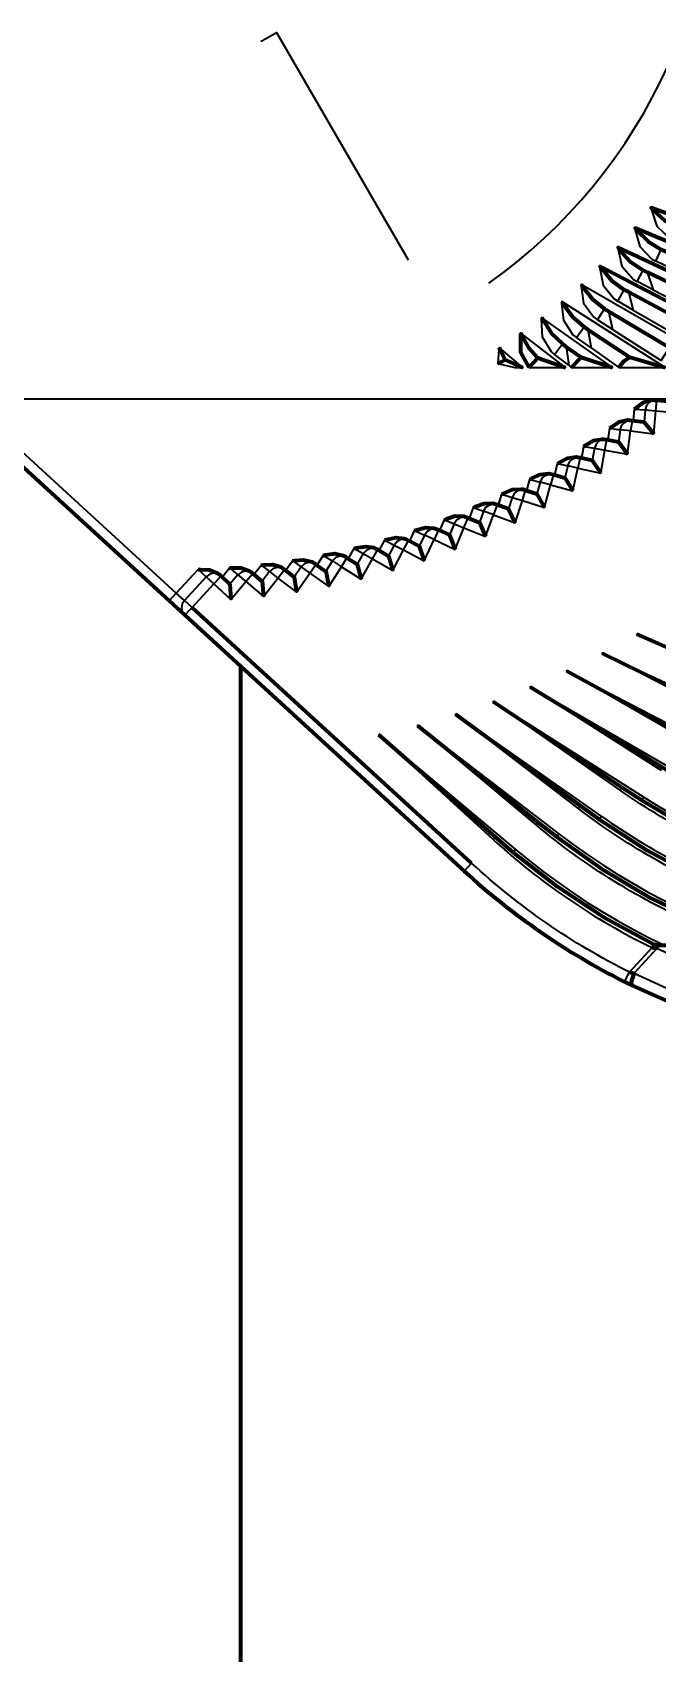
# Model space of a CAD drawing. Extents: x 0 to 174, y 0 to 33.
# Drawn here: x 31.323 to 31.668, y 16.521 to 17.417 of the extents above; entities that cross this region are included whole.
import ezdxf

# ---------------------------------------------------------------- set-up
doc = ezdxf.new("R2010")
doc.units = 0
doc.layers.add('PDF2_형상', color=157, linetype='Continuous', true_color=0x405f80)

msp = doc.modelspace()

# ---------------------------------------------------------------- linework, layer by layer
at = {"layer": 'PDF2_형상', "lineweight": 35}
for points in [[(31.44945, 17.41153), (31.44972, 17.41181), (31.45014, 17.41194), (31.45194, 17.41306), (31.45792, 17.41653), (31.53055, 17.29083)], [(31.57514, 17.27806), (31.58319, 17.28389), (31.59083, 17.29), (31.59833, 17.29625), (31.6057, 17.30292), (31.61278, 17.30972), (31.61958, 17.31681), (31.62625, 17.32403), (31.63264, 17.33153), (31.63875, 17.33931), (31.64458, 17.34722), (31.65028, 17.35528), (31.65555, 17.36361), (31.66056, 17.37194), (31.66528, 17.38056), (31.66986, 17.38944), (31.67403, 17.39833), (31.67778, 17.40736), (31.67917, 17.41056)], [(31.66472, 17.31958), (31.66486, 17.31847), (31.66778, 17.30944), (31.67472, 17.30292), (31.67694, 17.30181), (31.67972, 17.30847)], [(31.65583, 17.30833), (31.65583, 17.30736), (31.65833, 17.29819), (31.665, 17.29125), (31.66722, 17.29014), (31.67028, 17.29667)], [(31.64639, 17.29764), (31.64639, 17.29667), (31.64847, 17.28736), (31.65486, 17.28014), (31.65695, 17.27889), (31.66028, 17.28528)], [(31.63653, 17.28722), (31.63639, 17.28625), (31.63819, 17.27694), (31.64417, 17.26944), (31.64625, 17.26806), (31.64986, 17.27431)], [(31.6625, 17.28417), (31.66569, 17.27431), (31.69403, 17.25958), (31.69792, 17.26708)], [(31.67611, 17.28597), (31.66722, 17.29014)], [(31.69514, 17.2375), (31.62611, 17.27736), (31.62597, 17.27639)], [(31.62611, 17.27639), (31.62736, 17.26694), (31.63306, 17.25917), (31.635, 17.25778), (31.63889, 17.26389)], [(31.66569, 17.27431), (31.65695, 17.27889)], [(31.62972, 17.2525), (31.63153, 17.24222), (31.64681, 17.23153), (31.67236, 17.23153), (31.61542, 17.26792), (31.61528, 17.26694), (31.61625, 17.2575), (31.62153, 17.24944), (31.62347, 17.24792), (31.62764, 17.25389)], [(31.65472, 17.26319), (31.64625, 17.26806)], [(31.65208, 17.2732), (31.65472, 17.26319), (31.68236, 17.24722), (31.68667, 17.25458)], [(31.61778, 17.24292), (31.61917, 17.23264), (31.62055, 17.23153), (31.64333, 17.23153), (31.60417, 17.25903), (31.60403, 17.25805), (31.60458, 17.24847), (31.60958, 17.24028), (31.61139, 17.23861), (31.61583, 17.24444)], [(31.64333, 17.2525), (31.635, 17.25778)], [(31.64111, 17.26264), (31.64333, 17.2525), (31.67028, 17.23528), (31.67486, 17.2425)], [(31.59722, 17.23153), (31.61736, 17.23153), (31.59264, 17.25056), (31.5925, 17.24958)], [(31.63153, 17.24222), (31.62347, 17.24792)], [(31.58056, 17.24153), (31.58, 17.23361), (31.58944, 17.23153), (31.59, 17.23153)], [(31.59, 17.23306), (31.59, 17.23153), (31.59389, 17.23153), (31.58083, 17.2425), (31.58056, 17.24167)], [(31.61917, 17.23264), (31.61139, 17.23861)], [(31.68167, 17.20792), (31.68167, 17.21389), (31.27611, 17.21389), (31.28583, 17.21389), (31.40264, 17.1068), (31.39875, 17.1025)], [(31.655, 17.20208), (31.65555, 17.20847), (31.66139, 17.20806), (31.66722, 17.2075), (31.66778, 17.21333), (31.66555, 17.21319), (31.66361, 17.21208), (31.66208, 17.21042), (31.66139, 17.20806), (31.66083, 17.20125)], [(31.41139, 17.09889), (31.42333, 17.11195), (31.43278, 17.10333), (31.44097, 17.11319), (31.45083, 17.10486), (31.45875, 17.11514), (31.46889, 17.10736), (31.47625, 17.11792), (31.48681, 17.11056), (31.49375, 17.12139), (31.50458, 17.11444), (31.51097, 17.1257), (31.52208, 17.11931), (31.52806, 17.13069), (31.53945, 17.12472), (31.54486, 17.13639), (31.55653, 17.13097), (31.56139, 17.14292), (31.57319, 17.13805), (31.57764, 17.15014), (31.58972, 17.14569), (31.59361, 17.15806), (31.60583, 17.15417), (31.60917, 17.16667), (31.62153, 17.16333), (31.6243, 17.17583), (31.63681, 17.17306), (31.63903, 17.18583), (31.65167, 17.18361), (31.65333, 17.19639), (31.66611, 17.19472), (31.66722, 17.2075), (31.68, 17.20639)], [(31.64097, 17.19153), (31.64181, 17.19792), (31.6475, 17.19708), (31.64667, 17.19042)], [(31.62639, 17.18153), (31.6275, 17.18778), (31.63333, 17.1868), (31.63208, 17.18014)], [(31.61153, 17.17208), (31.61292, 17.17847), (31.61861, 17.17708), (31.61708, 17.17056)], [(31.59611, 17.16347), (31.59778, 17.16958), (31.60347, 17.16819), (31.60167, 17.16167)], [(31.58042, 17.15542), (31.58236, 17.16153), (31.58792, 17.15972), (31.59361, 17.15806), (31.59542, 17.16361), (31.59319, 17.16389), (31.59097, 17.16333), (31.5893, 17.16194), (31.58792, 17.15972), (31.58597, 17.15333)], [(31.54806, 17.14139), (31.55055, 17.14736), (31.55597, 17.14514), (31.56139, 17.14292), (31.56361, 17.14833), (31.56153, 17.14875), (31.55931, 17.14847), (31.5575, 17.14722), (31.55597, 17.14514), (31.55333, 17.13889)], [(31.56444, 17.14806), (31.56667, 17.15417), (31.57208, 17.15208), (31.56986, 17.14583)], [(31.53153, 17.13556), (31.53417, 17.14139), (31.53958, 17.13889), (31.53667, 17.13278)], [(31.49764, 17.12597), (31.50083, 17.13153), (31.50583, 17.12861), (31.5025, 17.12278)], [(31.51458, 17.13042), (31.51764, 17.13611), (31.52278, 17.13333), (31.52806, 17.13069), (31.53069, 17.13597), (31.52861, 17.13653), (31.52639, 17.13639), (31.52444, 17.13528), (31.52278, 17.13333), (31.51972, 17.12736)], [(31.44542, 17.11708), (31.44945, 17.12222), (31.45403, 17.11875), (31.45875, 17.11514), (31.46236, 17.11986), (31.46028, 17.12083), (31.45819, 17.12097), (31.45597, 17.12028), (31.45403, 17.11875), (31.45, 17.11333)], [(31.46292, 17.11931), (31.46667, 17.12458), (31.47153, 17.12125), (31.47625, 17.11792), (31.47972, 17.12264), (31.47764, 17.12361), (31.47542, 17.12375), (31.47333, 17.12292), (31.47153, 17.12125), (31.46764, 17.11569)], [(31.48028, 17.12222), (31.48375, 17.12764), (31.48875, 17.12458), (31.49375, 17.12139), (31.49681, 17.12639), (31.49486, 17.12722), (31.49264, 17.12722), (31.49056, 17.12639), (31.48875, 17.12458), (31.48514, 17.11889)], [(31.42792, 17.11569), (31.43208, 17.12069), (31.43653, 17.11695), (31.43222, 17.11167)], [(31.73514, 17.04972), (31.73431, 17.04806), (31.65681, 17.08417), (31.74778, 17.04653), (31.74708, 17.04458)], [(31.7143, 17.03583), (31.71347, 17.03417), (31.63764, 17.07361), (31.72681, 17.03195), (31.72597, 17.03014)], [(31.69305, 17.02278), (31.69208, 17.02111), (31.61792, 17.06389), (31.70528, 17.01833), (31.70444, 17.01667)], [(31.67111, 17.01056), (31.67, 17.00903), (31.59792, 17.055), (31.68319, 17.00569), (31.68222, 17.00403)], [(31.64861, 16.99944), (31.6475, 16.99792), (31.5775, 17.04694), (31.66056, 16.99403), (31.65944, 16.99236)], [(31.60236, 16.98014), (31.60125, 16.97875), (31.5357, 17.03375), (31.61389, 16.97375), (31.61264, 16.97222)], [(31.6257, 16.98931), (31.62458, 16.98778), (31.55667, 17.03986), (31.63736, 16.98347), (31.63625, 16.9818)], [(31.57875, 16.97208), (31.5775, 16.97069), (31.51444, 17.02847), (31.58986, 16.96514), (31.58847, 16.96361)], [(31.66056, 16.99403), (31.66889, 16.98889), (31.67736, 16.98389), (31.68597, 16.97917), (31.69472, 16.97472), (31.70361, 16.97028), (31.7125, 16.96625), (31.72167, 16.96236), (31.73083, 16.95875), (31.74, 16.95542), (31.7493, 16.95222), (31.74944, 16.95222)], [(31.61389, 16.97375), (31.62167, 16.96792), (31.62972, 16.96222), (31.63792, 16.95667), (31.64625, 16.95139), (31.65472, 16.94639), (31.66319, 16.94153), (31.67194, 16.93694), (31.68069, 16.9325), (31.68958, 16.92833), (31.69861, 16.92431), (31.69875, 16.92431)], [(31.58986, 16.96514), (31.5975, 16.95889), (31.60528, 16.95292), (31.61319, 16.94708), (31.62125, 16.94139), (31.62945, 16.93597), (31.63778, 16.93083), (31.64625, 16.92583), (31.65486, 16.92097), (31.66361, 16.91639), (31.67236, 16.91208), (31.6725, 16.91208)], [(31.65, 16.89208), (31.65278, 16.89736), (31.66514, 16.91097), (31.66611, 16.91278)], [(31.66889, 16.91222), (31.66778, 16.91042), (31.65528, 16.8968), (31.68208, 16.88458), (31.71055, 16.8743), (31.74014, 16.86597), (31.77056, 16.85986)], [(31.77903, 16.87667), (31.74694, 16.88264), (31.71611, 16.89111), (31.68653, 16.90194), (31.66778, 16.91042)]]:
    msp.add_lwpolyline(points, dxfattribs=at)
at = {"layer": 'PDF2_형상', "lineweight": 70}
for points in [[(31.66486, 17.31847), (31.66555, 17.31861), (31.67222, 17.3125), (31.67972, 17.30847), (31.68195, 17.30764), (31.71875, 17.29361), (31.72792, 17.29028), (31.73056, 17.2893), (31.75972, 17.27875), (31.76167, 17.28431), (31.66472, 17.31958), (31.66555, 17.31861)], [(31.65583, 17.30736), (31.65653, 17.30736), (31.66306, 17.30097), (31.67028, 17.29667), (31.6725, 17.29569), (31.70861, 17.28014), (31.71764, 17.27639), (31.72028, 17.27528), (31.74889, 17.26347), (31.75111, 17.26889), (31.65583, 17.30833), (31.65653, 17.30736)], [(31.74875, 17.2375), (31.74736, 17.24681), (31.74083, 17.25361), (31.73986, 17.25403), (31.64639, 17.29764), (31.64708, 17.29653), (31.64639, 17.29667)], [(31.64708, 17.29653), (31.65319, 17.28986), (31.66028, 17.28528), (31.6625, 17.28417), (31.69792, 17.26708), (31.7068, 17.26292), (31.70931, 17.26167), (31.73736, 17.24861), (31.73986, 17.25403)], [(31.72792, 17.23958), (31.63653, 17.28722), (31.63722, 17.28625), (31.63639, 17.28625)], [(31.63722, 17.28625), (31.64306, 17.27931), (31.64986, 17.27431), (31.65208, 17.2732), (31.68667, 17.25458), (31.69542, 17.25), (31.69792, 17.24861), (31.71931, 17.2375), (31.71847, 17.23764)], [(31.62611, 17.27736), (31.6268, 17.27625), (31.62597, 17.27639)], [(31.6268, 17.27625), (31.63236, 17.26917), (31.63889, 17.26389), (31.64111, 17.26264), (31.67486, 17.2425), (31.68333, 17.2375)], [(31.16083, 17.27236), (31.16083, 14.45611), (31.43833, 14.45611), (31.43833, 17.06611)], [(31.61542, 17.26792), (31.61597, 17.26681), (31.61528, 17.26694)], [(31.61597, 17.26681), (31.62125, 17.25945), (31.62764, 17.25389), (31.62972, 17.2525), (31.65292, 17.23722), (31.67236, 17.23153)], [(31.60417, 17.25903), (31.60486, 17.25792), (31.60403, 17.25805)], [(31.60486, 17.25792), (31.60972, 17.25028), (31.61583, 17.24444), (31.61778, 17.24292), (31.62597, 17.23708), (31.64333, 17.23153)], [(31.59264, 17.25056), (31.59319, 17.2493), (31.5925, 17.24958), (31.59264, 17.24), (31.59722, 17.23167)], [(31.59319, 17.2493), (31.59694, 17.2425), (31.60208, 17.23681), (31.61736, 17.23153)], [(31.58083, 17.2425), (31.58125, 17.24139), (31.58056, 17.24167)], [(31.58125, 17.24139), (31.58403, 17.23569), (31.59, 17.23306), (31.59389, 17.23153)], [(31.58, 17.23361), (31.58403, 17.23569)], [(31.59722, 17.23153), (31.60208, 17.23681)], [(31.62055, 17.23153), (31.62597, 17.23708)], [(31.64681, 17.23153), (31.64986, 17.23514), (31.65292, 17.23722)], [(31.65555, 17.20847), (31.65653, 17.2093), (31.6607, 17.21222), (31.66528, 17.21361), (31.66625, 17.21347), (31.66778, 17.21333), (31.67431, 17.21278), (31.67445, 17.21278), (31.68, 17.20639)], [(31.64181, 17.19792), (31.64278, 17.19861), (31.64708, 17.20139), (31.65167, 17.2025), (31.65264, 17.20236), (31.65417, 17.20222), (31.6607, 17.20139), (31.6607, 17.20125), (31.66083, 17.20125), (31.66611, 17.19472)], [(31.6275, 17.18778), (31.62847, 17.18847), (31.63292, 17.19111), (31.63764, 17.19194), (31.63861, 17.19181), (31.64014, 17.19167), (31.64653, 17.19042), (31.64667, 17.19042), (31.65167, 17.18361)], [(31.61292, 17.17847), (31.61389, 17.17903), (31.61847, 17.18139), (31.6232, 17.18208), (31.62417, 17.18194), (31.62556, 17.18167), (31.63194, 17.18028), (31.63208, 17.18014), (31.63681, 17.17306)], [(31.59778, 17.16958), (31.59889, 17.17028), (31.60347, 17.17236), (31.60819, 17.17292), (31.60917, 17.17278), (31.61069, 17.17236), (31.61694, 17.17056), (31.61708, 17.17056), (31.62153, 17.16333)], [(31.58236, 17.16153), (31.58347, 17.16208), (31.5882, 17.16403), (31.59292, 17.1643), (31.59389, 17.16417), (31.59542, 17.16361), (31.60167, 17.16167), (31.60583, 17.15417)], [(31.60167, 17.16167), (31.60167, 17.16167)], [(31.55055, 17.14736), (31.55167, 17.14792), (31.55653, 17.14944), (31.56139, 17.14931), (31.56222, 17.14889), (31.56361, 17.14833), (31.56972, 17.14583), (31.56986, 17.14583), (31.57319, 17.13805)], [(31.56667, 17.15417), (31.56778, 17.15458), (31.5725, 17.15639), (31.57736, 17.15653), (31.57833, 17.15611), (31.57972, 17.15569), (31.58583, 17.15347), (31.58597, 17.15333), (31.58972, 17.14569)], [(31.53417, 17.14139), (31.53542, 17.14181), (31.54028, 17.14306), (31.545, 17.14278), (31.54597, 17.14236), (31.54736, 17.14181), (31.55333, 17.13903), (31.55333, 17.13889), (31.55653, 17.13097)], [(31.50083, 17.13153), (31.50194, 17.13181), (31.50708, 17.13264), (31.51167, 17.13194), (31.51264, 17.13153), (31.51389, 17.13083), (31.51958, 17.1275), (31.51972, 17.12736), (31.52208, 17.11931)], [(31.51764, 17.13611), (31.51875, 17.13639), (31.52375, 17.1375), (31.52847, 17.13694), (31.52945, 17.13653), (31.53069, 17.13597), (31.53653, 17.13292), (31.53667, 17.13278), (31.53945, 17.12472)], [(31.44945, 17.12222), (31.45055, 17.12236), (31.4557, 17.12264), (31.46028, 17.12125), (31.46111, 17.12069), (31.46236, 17.11986), (31.4675, 17.11583), (31.46764, 17.11569), (31.46889, 17.10736)], [(31.46667, 17.12458), (31.46792, 17.12486), (31.47292, 17.12528), (31.47764, 17.12403), (31.47847, 17.12361), (31.47972, 17.12264), (31.485, 17.11889), (31.48514, 17.11889), (31.48681, 17.11056)], [(31.48375, 17.12764), (31.485, 17.12792), (31.49014, 17.12861), (31.49472, 17.12764), (31.49555, 17.12722), (31.49681, 17.12639), (31.50236, 17.12278), (31.5025, 17.12278), (31.50458, 17.11444)], [(31.41472, 17.11986), (31.41583, 17.11986), (31.42097, 17.11972), (31.42542, 17.11792), (31.42625, 17.11736), (31.42736, 17.11625), (31.43208, 17.11181), (31.43222, 17.11181), (31.43222, 17.11167), (31.43278, 17.10333)], [(31.43208, 17.12069), (31.43333, 17.12083), (31.43833, 17.12083), (31.44292, 17.11917), (31.44375, 17.11861), (31.44486, 17.11764), (31.44986, 17.11347), (31.45, 17.11333), (31.45083, 17.10486)], [(31.56556, 16.95764), (31.41139, 17.09889)], [(31.65681, 17.08417), (31.73514, 17.04972), (31.74708, 17.04458), (31.77611, 17.03389), (31.80597, 17.02542), (31.83625, 17.01958), (31.83597, 17.0175), (31.83847, 17.01778)], [(31.63764, 17.07361), (31.7143, 17.03583), (31.72597, 17.03014), (31.75458, 17.01806), (31.78403, 17.00847), (31.81403, 17.00111), (31.81375, 16.99917), (31.81625, 16.9993)], [(31.61792, 17.06389), (31.69305, 17.02278), (31.70444, 17.01667), (31.73236, 17.00333), (31.76139, 16.99236), (31.79111, 16.98375), (31.79055, 16.9818), (31.7932, 16.9818)], [(31.59792, 17.055), (31.67111, 17.01056), (31.68222, 17.00403), (31.70958, 16.98944), (31.73805, 16.97722), (31.76736, 16.9675), (31.76681, 16.96542), (31.76944, 16.96542)], [(31.5775, 17.04694), (31.64861, 16.99944), (31.65944, 16.99236), (31.68625, 16.97667), (31.71417, 16.96319), (31.74306, 16.95208), (31.74236, 16.95014), (31.74486, 16.95)], [(31.5357, 17.03375), (31.60236, 16.98014), (31.61264, 16.97222), (31.63792, 16.95417), (31.66458, 16.93833), (31.69236, 16.92486), (31.69153, 16.92292), (31.69403, 16.9225)], [(31.55667, 17.03986), (31.6257, 16.98931), (31.63625, 16.9818), (31.66236, 16.96486), (31.68958, 16.95028), (31.71792, 16.93792), (31.71722, 16.93597), (31.71972, 16.93569)], [(31.78528, 16.8775), (31.77931, 16.87889), (31.76986, 16.88097), (31.73861, 16.88889), (31.71236, 16.89736), (31.68292, 16.90917), (31.68069, 16.91), (31.6725, 16.91208), (31.66889, 16.91222), (31.66611, 16.91278), (31.63889, 16.9275), (31.61305, 16.94458), (31.58847, 16.96361), (31.57875, 16.97208), (31.51444, 17.02847)], [(31.66514, 16.91097), (31.66778, 16.91042)], [(31.65278, 16.89736), (31.65528, 16.8968), (31.65375, 16.89292), (31.65361, 16.89125), (31.65375, 16.89056), (31.65389, 16.89028), (31.65417, 16.89)]]:
    msp.add_lwpolyline(points, dxfattribs=at)
msp.add_lwpolyline([(31.28583, 17.21389), (31.28347, 17.20792), (31.27611, 17.20792), (31.28347, 17.20792), (31.39875, 17.1025), (31.40736, 17.09458), (31.56153, 16.95319, 0.067829), (31.65, 16.89208), (31.65417, 16.89), (31.68486, 16.87653), (31.70958, 16.86792), (31.73861, 16.86), (31.76972, 16.85403)], format="xyb", dxfattribs=at)
at = {"layer": 'PDF2_형상', "lineweight": 35}
for points in [[(31.6475, 17.19708), (31.64847, 17.19958), (31.65, 17.20111), (31.65194, 17.20208), (31.65417, 17.20222), (31.65333, 17.19639)], [(31.63333, 17.1868), (31.63903, 17.18583), (31.64014, 17.19167), (31.63792, 17.19153), (31.63583, 17.19069), (31.6343, 17.18917)], [(31.61861, 17.17708), (31.61972, 17.17945), (31.62139, 17.18097), (31.62333, 17.18167), (31.62556, 17.18167), (31.6243, 17.17583)], [(31.60347, 17.16819), (31.60472, 17.17042), (31.60639, 17.17181), (31.60847, 17.1725), (31.61069, 17.17236), (31.60917, 17.16667)], [(31.57208, 17.15208), (31.57347, 17.15431), (31.57542, 17.15555), (31.5775, 17.15597), (31.57972, 17.15569), (31.57764, 17.15014)], [(31.53958, 17.13889), (31.54111, 17.14097), (31.54306, 17.14208), (31.54514, 17.14236), (31.54736, 17.14181), (31.54486, 17.13639)], [(31.50583, 17.12861), (31.51097, 17.1257), (31.51389, 17.13083), (31.51181, 17.13153), (31.50958, 17.13139), (31.50764, 17.13042)], [(31.40708, 17.10278), (31.40264, 17.1068), (31.41472, 17.11986), (31.41903, 17.11583)], [(31.41903, 17.11583), (31.42333, 17.11195), (31.42736, 17.11625), (31.42542, 17.1175), (31.42319, 17.11778), (31.42111, 17.11736)], [(31.43653, 17.11695), (31.44097, 17.11319), (31.44486, 17.11764), (31.44292, 17.11875), (31.44069, 17.11903), (31.43861, 17.11847)], [(31.40736, 17.09458), (31.41028, 17.09778), (31.41139, 17.09889), (31.40708, 17.10278), (31.40583, 17.10097), (31.40542, 17.09875), (31.40583, 17.09653)]]:
    msp.add_lwpolyline(points, close=True, dxfattribs=at)
for points in [[(31.73278, 16.93639), (31.74236, 16.95014, -0.071312), (31.6475, 16.99792)], [(31.70694, 16.92264), (31.71722, 16.93597, -0.072483), (31.62458, 16.98778)], [(31.68069, 16.91), (31.69153, 16.92292, -0.072089), (31.60125, 16.97875)], [(31.65278, 16.89736, -0.070221), (31.56556, 16.95764), (31.56153, 16.95319)]]:
    msp.add_lwpolyline(points, format="xyb", dxfattribs=at)
for centre, radius, start, end in [((31.85632, 17.29453), 0.38039, 234.85728, 249.69307), ((31.82859, 17.24498), 0.37186, 227.52803, 243.92423)]:
    msp.add_arc(centre, radius, start, end, dxfattribs=at)

doc.saveas('drawing.dxf')
